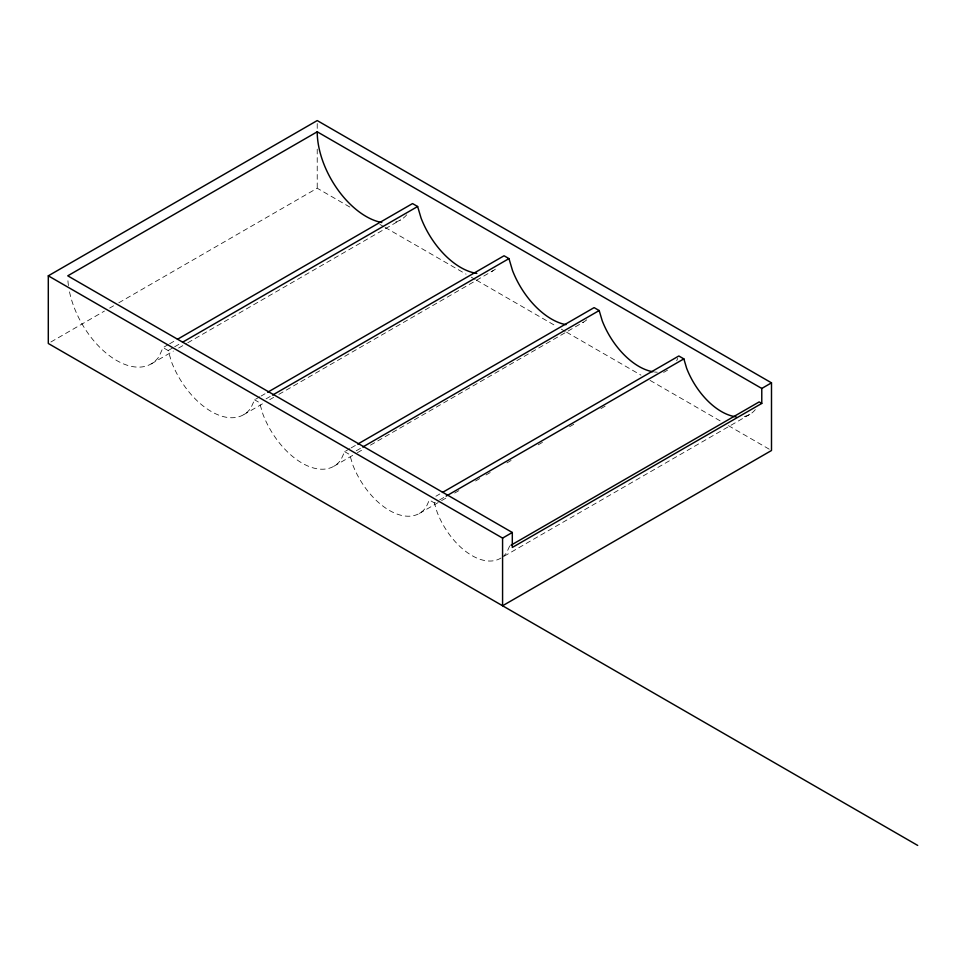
<?xml version="1.0" encoding="UTF-8"?>
<svg xmlns="http://www.w3.org/2000/svg" width="966" height="966" viewBox="0 0 966 966"><rect width="100%" height="100%" fill="white"/><g stroke="black" fill="none" stroke-linecap="round" stroke-linejoin="round"><path stroke-width="0.72" stroke-dasharray="4.83 3.62" d="M168.289 344.584L163.061 347.603L158.955 356.695A69.117 39.908 60 0 1 110.245 356.309A69.117 39.908 60 0 1 69.419 291.394M259.806 396.785L254.589 399.803L250.882 407.978A64.71 37.36 60 0 1 171.634 362.214L168.156 350.537L163.061 347.603M349.873 448.635L344.645 451.653L341.046 459.611A63.684 36.768 60 0 1 263.054 414.583L259.504 402.641L254.589 399.803M509.698 545.947L506.752 552.467A56.801 32.796 60 0 1 502.731 556.778M676.671 360.765L677.746 358.374M50.908 341.988L104.437 311.076M109.653 308.069L113.577 305.811M118.794 302.793L317.222 188.225L349.861 207.074M169.593 343.824L174.822 340.805M168.156 350.537L173.385 347.519M174.689 346.77L181.222 342.99M151.179 363.904L173.385 351.081M178.613 348.062L186.45 343.534M187.754 342.785L400.649 219.874M261.122 396.036L265.034 393.766M266.036 398.873L271.253 395.855M243.613 414.728L263.211 403.414M269.743 399.646L273.656 397.376M278.884 394.357L493.083 270.697M351.177 447.874L356.406 444.867M356.237 450.796L361.465 447.789M333.886 466.252L356.092 453.428M357.396 452.68L363.928 448.9M370.461 445.133L583.355 322.221M435.895 496.246L439.808 493.976M344.645 451.653L349.704 454.575L352.759 464.827A59.904 34.583 60 0 0 426.115 507.186L429.363 500.014L434.386 502.912L438.298 500.654M439.615 499.893L446.135 496.126M419.389 513.429L440.291 501.354M441.595 500.605L446.811 497.587M454.648 493.071L459.876 490.052M475.55 480.996L480.778 477.989M485.995 474.97L491.223 471.951M506.896 462.907L512.125 459.888M538.243 444.807L543.472 441.788M569.59 426.706L574.818 423.688M600.937 408.606L606.165 405.587M663.63 372.417L667.554 370.147M749.833 414.366L500.364 558.384A56.801 32.796 60 0 1 437.175 512.306L434.386 502.912M379.88 224.402L383.792 226.672M385.108 227.421L466.035 274.151M471.263 277.157L475.175 279.428M476.48 280.176L556.114 326.146M561.331 329.165L565.243 331.423M566.547 332.183L640.965 375.134M650.094 380.411L720.588 421.116M728.424 425.632L771.496 450.506M317.222 123.576L317.222 131.086M317.222 149.138L317.222 188.225M68.429 285.586A69.117 39.908 60 0 1 67.801 278.522M406.734 214.814A69.117 39.908 60 0 1 393.234 222.615M495.401 269.152A64.71 37.36 60 0 1 489.267 272.436M586.724 319.818A63.684 36.768 60 0 1 579.6 323.924M657.291 372.2A59.904 34.583 60 0 1 654.38 371.982M755.315 409.632A56.801 32.796 60 0 1 742.999 416.744"/><path stroke-width="1.45" d="M48.3 275.829L317.222 120.569L771.496 382.838L771.496 450.506L502.574 605.767L502.574 538.098L48.3 275.829L48.3 343.485L917.7 845.431M317.222 131.799L67.753 275.829L512.306 532.483L512.306 547.456L761.776 403.426L761.776 388.453L317.222 131.799A69.117 39.908 60 0 0 381.787 222.518M177.43 339.308L412.53 203.572L417.626 206.507L421.104 218.183A64.71 37.36 60 0 0 476.842 273.402M182.526 342.242L417.626 206.507M267.642 392.256L504.059 255.773L508.973 258.61L512.523 270.552A63.684 36.768 60 0 0 565.979 324.661M272.569 395.094L508.973 258.61M357.71 444.106L594.114 307.623L599.174 310.545L602.229 320.797A59.904 34.583 60 0 0 652.883 371.753M362.769 447.029L599.174 310.545M442.428 492.467L678.832 355.983L683.856 358.881L686.645 368.275A56.801 32.796 60 0 0 736.104 416.817M446.135 496.126L683.856 358.881M502.574 538.098L512.306 532.483M761.776 388.453L771.496 382.838M511.002 545.198L759.167 401.916L761.776 403.426"/></g></svg>
